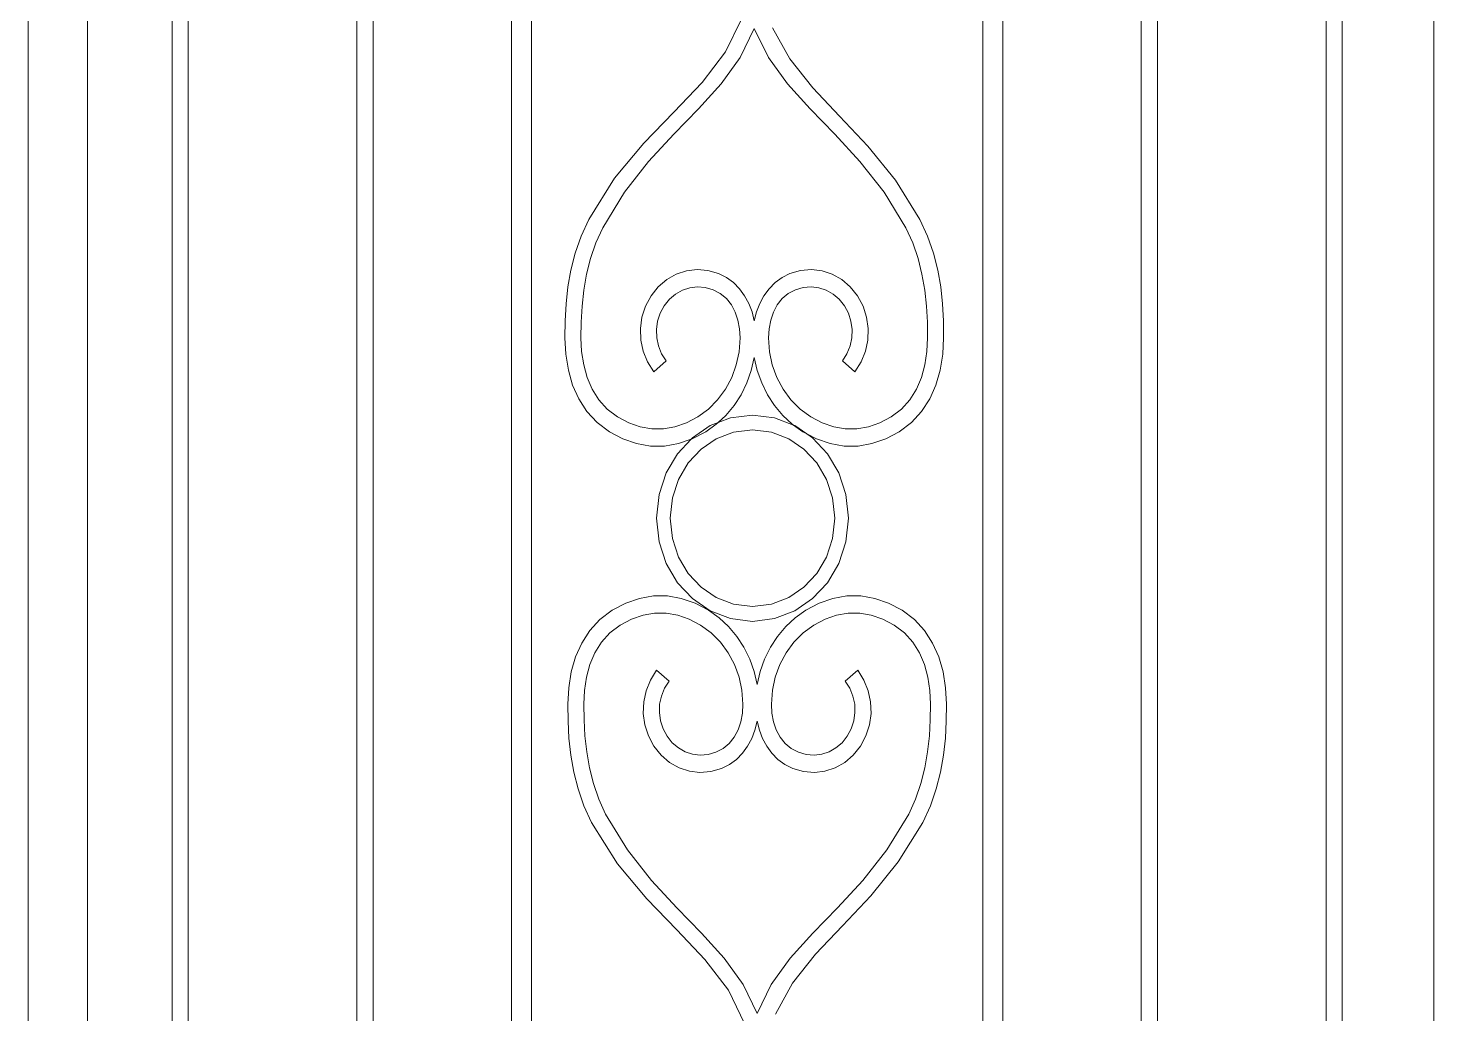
# Model space of a CAD drawing. Header units: millimetres. Extents: x 1832547 to 2001569, y -558009 to -417808.
# Drawn here: x 1947525 to 1948187, y -523340 to -522876 of the extents above; entities that cross this region are included whole.
import ezdxf

# ---------------------------------------------------------------- set-up
doc = ezdxf.new("R2010")
doc.units = ezdxf.units.MM
doc.header["$MEASUREMENT"] = 0
doc.layers.add('CA_manh 08', color=8, linetype='CONTINUOUS', lineweight=9)

msp = doc.modelspace()

# ---------------------------------------------------------------- linework, layer by layer
at = {"layer": 'CA_manh 08'}
for p, q in [((1947524.75, -522700.23), (1947524.75, -523473.59)), ((1947552.68, -523363.43), (1947552.68, -522850.39)), ((1947592.64, -522850.39), (1947592.64, -523363.43)), ((1947600.21, -523361.66), (1947600.21, -522851.77)), ((1947679.66, -522852.13), (1947679.66, -523368.32)), ((1947687.23, -523363.43), (1947687.23, -522851.16)), ((1947752.39, -522851.16), (1947752.39, -523363.43)), ((1947761.85, -523363.43), (1947761.85, -522851.16)), ((1947974.47, -522851.16), (1947974.47, -523363.43)), ((1947983.93, -523363.43), (1947983.93, -522851.16)), ((1948049.09, -522851.16), (1948049.09, -523363.43)), ((1948056.66, -523368.32), (1948056.66, -522852.13)), ((1948136.11, -522851.77), (1948136.11, -523361.66)), ((1948143.68, -523363.43), (1948143.68, -522851.16)), ((1948186.92, -522851.16), (1948186.92, -523363.43)), ((1947860.86, -522871.46), (1947853.27, -522887.25)), ((1947860.19, -522889.88), (1947866.81, -522876.17)), ((1947866.81, -522876.17), (1947873.43, -522889.88)), ((1947883.47, -522890.56), (1947875.42, -522875.94)), ((1947853.27, -522887.25), (1947842.22, -522901.6)), ((1947851.19, -522902.28), (1947860.19, -522889.88)), ((1947873.43, -522889.88), (1947882.42, -522902.28)), ((1947894.36, -522904.11), (1947883.47, -522890.56)), ((1947842.22, -522901.6), (1947828.97, -522915.58)), ((1947840.53, -522914.09), (1947851.19, -522902.28)), ((1947882.42, -522902.28), (1947893.08, -522914.09)), ((1947907, -522917.51), (1947894.36, -522904.11)), ((1947828.97, -522915.58), (1947814.8, -522930.28)), ((1947828.91, -522926.04), (1947840.53, -522914.09)), ((1947893.08, -522914.09), (1947904.7, -522926.04)), ((1947920.33, -522931.7), (1947907, -522917.51)), ((1947814.8, -522930.28), (1947801, -522946.78)), ((1947817.05, -522938.88), (1947828.91, -522926.04)), ((1947904.7, -522926.04), (1947916.56, -522938.88)), ((1947933.29, -522947.61), (1947920.33, -522931.7)), ((1947805.65, -522953.33), (1947817.05, -522938.88)), ((1947916.56, -522938.88), (1947927.96, -522953.33)), ((1947801, -522946.78), (1947788.82, -522966.16)), ((1947944.79, -522966.16), (1947933.29, -522947.61)), ((1947795.43, -522970.12), (1947805.65, -522953.33)), ((1947927.96, -522953.33), (1947938.18, -522970.12)), ((1947788.82, -522966.16), (1947785.19, -522974.09)), ((1947792.2, -522977.24), (1947795.43, -522970.12)), ((1947938.18, -522970.12), (1947941.41, -522977.24)), ((1947948.42, -522974.09), (1947944.79, -522966.16)), ((1947785.19, -522974.09), (1947782.41, -522982.03)), ((1947789.69, -522984.53), (1947792.2, -522977.24)), ((1947941.41, -522977.24), (1947943.92, -522984.53)), ((1947951.2, -522982.03), (1947948.42, -522974.09)), ((1947782.41, -522982.03), (1947780.38, -522989.99)), ((1947787.82, -522991.95), (1947789.69, -522984.53)), ((1947943.92, -522984.53), (1947945.79, -522991.95)), ((1947953.23, -522989.99), (1947951.2, -522982.03)), ((1947780.38, -522989.99), (1947778.99, -522997.97)), ((1947834.87, -522990.42), (1947830.06, -522992.01)), ((1947839.88, -522989.8), (1947834.87, -522990.42)), ((1947844.97, -522990.2), (1947839.88, -522989.8)), ((1947850.01, -522991.64), (1947844.97, -522990.2)), ((1947853.74, -522993.51), (1947850.01, -522991.64)), ((1947883.6, -522991.64), (1947879.87, -522993.51)), ((1947888.64, -522990.2), (1947883.6, -522991.64)), ((1947893.73, -522989.8), (1947888.64, -522990.2)), ((1947898.75, -522990.42), (1947893.73, -522989.8)), ((1947903.55, -522992.01), (1947898.75, -522990.42)), ((1947954.62, -522997.97), (1947953.23, -522989.99)), ((1947778.99, -522997.97), (1947778.13, -523005.96)), ((1947786.52, -522999.45), (1947787.82, -522991.95)), ((1947821.58, -522997.92), (1947818.17, -523002.17)), ((1947825.59, -522994.52), (1947821.58, -522997.92)), ((1947830.06, -522992.01), (1947825.59, -522994.52)), ((1947832.93, -522999.52), (1947836.4, -522998.37)), ((1947836.4, -522998.37), (1947840.03, -522997.92)), ((1947840.03, -522997.92), (1947843.71, -522998.21)), ((1947843.71, -522998.21), (1947847.37, -522999.26)), ((1947857.02, -522995.93), (1947853.74, -522993.51)), ((1947859.87, -522998.82), (1947857.02, -522995.93)), ((1947876.59, -522995.93), (1947873.74, -522998.82)), ((1947879.87, -522993.51), (1947876.59, -522995.93)), ((1947886.24, -522999.26), (1947889.9, -522998.21)), ((1947889.9, -522998.21), (1947893.58, -522997.92)), ((1947893.58, -522997.92), (1947897.21, -522998.37)), ((1947897.21, -522998.37), (1947900.68, -522999.52)), ((1947908.02, -522994.52), (1947903.55, -522992.01)), ((1947912.03, -522997.92), (1947908.02, -522994.52)), ((1947915.44, -523002.17), (1947912.03, -522997.92)), ((1947945.79, -522991.95), (1947947.09, -522999.45)), ((1947955.48, -523005.96), (1947954.62, -522997.97)), ((1947785.7, -523006.98), (1947786.52, -522999.45)), ((1947818.17, -523002.17), (1947815.57, -523007.03)), ((1947824.34, -523006.87), (1947826.81, -523003.8)), ((1947826.81, -523003.8), (1947829.7, -523001.34)), ((1947829.7, -523001.34), (1947832.93, -522999.52)), ((1947847.37, -522999.26), (1947850.8, -523001.07)), ((1947850.8, -523001.07), (1947853.68, -523003.48)), ((1947853.68, -523003.48), (1947856.01, -523006.41)), ((1947862.27, -523002.13), (1947859.87, -522998.82)), ((1947864.23, -523005.79), (1947862.27, -523002.13)), ((1947871.34, -523002.13), (1947869.38, -523005.79)), ((1947873.74, -522998.82), (1947871.34, -523002.13)), ((1947877.6, -523006.41), (1947879.94, -523003.48)), ((1947879.94, -523003.48), (1947882.81, -523001.07)), ((1947882.81, -523001.07), (1947886.24, -522999.26)), ((1947900.68, -522999.52), (1947903.91, -523001.34)), ((1947903.91, -523001.34), (1947906.8, -523003.8)), ((1947906.8, -523003.8), (1947909.27, -523006.87)), ((1947918.04, -523007.02), (1947915.44, -523002.17)), ((1947947.09, -522999.45), (1947947.91, -523006.98)), ((1947778.13, -523005.96), (1947777.7, -523013.96)), ((1947785.28, -523014.49), (1947785.7, -523006.98)), ((1947815.57, -523007.03), (1947813.91, -523012.21)), ((1947821.26, -523014.15), (1947822.46, -523010.39)), ((1947822.46, -523010.39), (1947824.34, -523006.87)), ((1947856.01, -523006.41), (1947857.81, -523009.8)), ((1947857.81, -523009.8), (1947859.09, -523013.58)), ((1947865.74, -523009.76), (1947864.23, -523005.79)), ((1947866.81, -523013.96), (1947865.74, -523009.76)), ((1947867.87, -523009.76), (1947866.81, -523013.96)), ((1947869.38, -523005.79), (1947867.87, -523009.76)), ((1947874.52, -523013.58), (1947875.8, -523009.8)), ((1947875.8, -523009.8), (1947877.6, -523006.41)), ((1947909.27, -523006.87), (1947911.15, -523010.39)), ((1947911.15, -523010.39), (1947912.35, -523014.15)), ((1947919.7, -523012.21), (1947918.04, -523007.02)), ((1947947.91, -523006.98), (1947948.33, -523014.49)), ((1947955.91, -523013.96), (1947955.48, -523005.96)), ((1947777.7, -523013.96), (1947777.61, -523021.98)), ((1947785.17, -523021.92), (1947785.28, -523014.49)), ((1947813.91, -523012.21), (1947813.17, -523017.57)), ((1947813.17, -523017.57), (1947813.37, -523022.97)), ((1947820.73, -523018.04), (1947821.26, -523014.15)), ((1947820.88, -523021.94), (1947820.73, -523018.04)), ((1947859.09, -523013.58), (1947859.85, -523017.66)), ((1947859.85, -523017.66), (1947860.1, -523021.99)), ((1947873.51, -523021.99), (1947873.76, -523017.66)), ((1947873.76, -523017.66), (1947874.52, -523013.58)), ((1947912.35, -523014.15), (1947912.88, -523018.04)), ((1947912.88, -523018.04), (1947912.73, -523021.94)), ((1947920.44, -523017.57), (1947919.7, -523012.21)), ((1947920.24, -523022.97), (1947920.44, -523017.57)), ((1947948.33, -523014.49), (1947948.44, -523021.92)), ((1947956, -523021.98), (1947955.91, -523013.96)), ((1947777.61, -523021.98), (1947778.02, -523029.7)), ((1947785.49, -523028.43), (1947785.17, -523021.92)), ((1947813.37, -523022.97), (1947814.48, -523028.26)), ((1947821.69, -523025.77), (1947820.88, -523021.94)), ((1947860.1, -523021.99), (1947859.65, -523028.47)), ((1947873.96, -523028.47), (1947873.51, -523021.99)), ((1947912.73, -523021.94), (1947911.92, -523025.77)), ((1947919.13, -523028.26), (1947920.24, -523022.97)), ((1947948.44, -523021.92), (1947948.12, -523028.43)), ((1947955.59, -523029.69), (1947956, -523021.98)), ((1947778.02, -523029.7), (1947779.22, -523037.13)), ((1947786.44, -523034.69), (1947785.49, -523028.43)), ((1947814.48, -523028.26), (1947816.51, -523033.29)), ((1947823.17, -523029.41), (1947821.69, -523025.77)), ((1947825.3, -523032.77), (1947823.17, -523029.41)), ((1947859.65, -523028.47), (1947858.32, -523034.72)), ((1947865.4, -523037.34), (1947866.81, -523031.22)), ((1947866.81, -523031.22), (1947868.22, -523037.34)), ((1947875.29, -523034.72), (1947873.96, -523028.47)), ((1947910.44, -523029.41), (1947908.31, -523032.77)), ((1947911.92, -523025.77), (1947910.44, -523029.41)), ((1947917.1, -523033.29), (1947919.13, -523028.26)), ((1947948.12, -523028.43), (1947947.18, -523034.69)), ((1947954.39, -523037.13), (1947955.59, -523029.69)), ((1947779.22, -523037.13), (1947781.25, -523044.17)), ((1947788.05, -523040.62), (1947786.44, -523034.69)), ((1947816.51, -523033.29), (1947819.45, -523037.92)), ((1947819.45, -523037.92), (1947825.3, -523032.77)), ((1947858.32, -523034.72), (1947856.16, -523040.64)), ((1947863.31, -523043.2), (1947865.4, -523037.34)), ((1947868.22, -523037.34), (1947870.3, -523043.2)), ((1947877.45, -523040.64), (1947875.29, -523034.72)), ((1947908.31, -523032.77), (1947914.17, -523037.92)), ((1947914.17, -523037.92), (1947917.1, -523033.29)), ((1947947.18, -523034.69), (1947945.56, -523040.62)), ((1947952.37, -523044.17), (1947954.39, -523037.13)), ((1947781.25, -523044.17), (1947784.15, -523050.71)), ((1947790.39, -523046.13), (1947788.05, -523040.62)), ((1947856.16, -523040.64), (1947853.21, -523046.13)), ((1947860.6, -523048.72), (1947863.31, -523043.2)), ((1947870.3, -523043.2), (1947873.02, -523048.72)), ((1947880.4, -523046.13), (1947877.45, -523040.64)), ((1947945.56, -523040.62), (1947943.22, -523046.13)), ((1947949.46, -523050.71), (1947952.37, -523044.17)), ((1947784.15, -523050.71), (1947787.97, -523056.63)), ((1947793.51, -523051.11), (1947790.39, -523046.13)), ((1947797.47, -523055.49), (1947793.51, -523051.11)), ((1947849.53, -523051.11), (1947845.16, -523055.49)), ((1947853.21, -523046.13), (1947849.53, -523051.11)), ((1947857.27, -523053.84), (1947860.6, -523048.72)), ((1947873.02, -523048.72), (1947876.34, -523053.84)), ((1947884.08, -523051.11), (1947880.4, -523046.13)), ((1947888.45, -523055.49), (1947884.08, -523051.11)), ((1947940.1, -523051.11), (1947936.14, -523055.49)), ((1947943.22, -523046.13), (1947940.1, -523051.11)), ((1947945.64, -523056.63), (1947949.46, -523050.71)), ((1947787.97, -523056.63), (1947792.74, -523061.83)), ((1947802.31, -523059.16), (1947797.47, -523055.49)), ((1947845.16, -523055.49), (1947840.16, -523059.16)), ((1947853.36, -523058.51), (1947857.27, -523053.84)), ((1947876.34, -523053.84), (1947880.25, -523058.51)), ((1947893.45, -523059.16), (1947888.45, -523055.49)), ((1947936.14, -523055.49), (1947931.3, -523059.16)), ((1947940.87, -523061.83), (1947945.64, -523056.63)), ((1947792.74, -523061.83), (1947798.53, -523066.2)), ((1947807.66, -523061.98), (1947802.31, -523059.16)), ((1947807.66, -523061.98), (1947813.07, -523063.86)), ((1947818.51, -523064.8), (1947813.07, -523063.86)), ((1947829.41, -523063.86), (1947823.97, -523064.8)), ((1947834.82, -523061.98), (1947829.41, -523063.86)), ((1947840.16, -523059.16), (1947834.82, -523061.98)), ((1947846.08, -523063.28), (1947837.68, -523069.02)), ((1947843.94, -523066.2), (1947848.91, -523062.65)), ((1947849.75, -523061.87), (1947846.08, -523063.28)), ((1947848.91, -523062.65), (1947849.75, -523061.87)), ((1947849.75, -523061.87), (1947853.36, -523058.51)), ((1947855.59, -523059.62), (1947849.75, -523061.87)), ((1947865.95, -523058.34), (1947855.59, -523059.62)), ((1947876.31, -523059.62), (1947865.95, -523058.34)), ((1947885.3, -523063.07), (1947876.31, -523059.62)), ((1947880.25, -523058.51), (1947884.7, -523062.65)), ((1947884.7, -523062.65), (1947885.3, -523063.07)), ((1947885.3, -523063.07), (1947889.67, -523066.2)), ((1947885.83, -523063.28), (1947885.3, -523063.07)), ((1947891.55, -523067.19), (1947885.83, -523063.28)), ((1947898.79, -523061.98), (1947893.45, -523059.16)), ((1947904.2, -523063.86), (1947898.79, -523061.98)), ((1947909.64, -523064.8), (1947904.2, -523063.86)), ((1947920.54, -523063.86), (1947915.1, -523064.8)), ((1947925.95, -523061.98), (1947920.54, -523063.86)), ((1947931.3, -523059.16), (1947925.95, -523061.98)), ((1947935.08, -523066.2), (1947940.87, -523061.83)), ((1947798.53, -523066.2), (1947804.9, -523069.55)), ((1947804.9, -523069.55), (1947811.39, -523071.78)), ((1947823.97, -523064.8), (1947818.51, -523064.8)), ((1947837, -523069.75), (1947830.68, -523076.54)), ((1947837, -523069.75), (1947831.08, -523071.78)), ((1947837.68, -523069.02), (1947837, -523069.75)), ((1947837, -523069.75), (1947837.57, -523069.55)), ((1947837.57, -523069.55), (1947843.94, -523066.2)), ((1947841.71, -523074.41), (1947848.91, -523069.49)), ((1947848.91, -523069.49), (1947857.07, -523066.36)), ((1947857.07, -523066.36), (1947865.95, -523065.26)), ((1947865.95, -523065.26), (1947874.84, -523066.36)), ((1947874.84, -523066.36), (1947883, -523069.49)), ((1947883, -523069.49), (1947890.2, -523074.41)), ((1947889.67, -523066.2), (1947891.55, -523067.19)), ((1947891.55, -523067.19), (1947896.04, -523069.55)), ((1947894.22, -523069.02), (1947891.55, -523067.19)), ((1947901.23, -523076.54), (1947894.22, -523069.02)), ((1947896.04, -523069.55), (1947902.53, -523071.78)), ((1947915.1, -523064.8), (1947909.64, -523064.8)), ((1947922.22, -523071.78), (1947928.71, -523069.55)), ((1947935.08, -523066.2), (1947928.71, -523069.55)), ((1947811.39, -523071.78), (1947817.94, -523072.9)), ((1947817.94, -523072.9), (1947824.53, -523072.9)), ((1947824.53, -523072.9), (1947831.08, -523071.78)), ((1947830.68, -523076.54), (1947825.34, -523085.56)), ((1947835.7, -523080.87), (1947841.71, -523074.41)), ((1947890.2, -523074.41), (1947896.2, -523080.87)), ((1947906.57, -523085.56), (1947901.23, -523076.54)), ((1947902.53, -523071.78), (1947909.09, -523072.9)), ((1947909.09, -523072.9), (1947915.67, -523072.9)), ((1947915.67, -523072.9), (1947922.22, -523071.78)), ((1947831.12, -523088.6), (1947835.7, -523080.87)), ((1947896.2, -523080.87), (1947900.78, -523088.6)), ((1947825.34, -523085.56), (1947821.93, -523095.78)), ((1947828.21, -523097.36), (1947831.12, -523088.6)), ((1947900.78, -523088.6), (1947903.7, -523097.36)), ((1947909.97, -523095.78), (1947906.57, -523085.56)), ((1947821.93, -523095.78), (1947820.74, -523106.91)), ((1947827.18, -523106.91), (1947828.21, -523097.36)), ((1947903.7, -523097.36), (1947904.73, -523106.91)), ((1947911.17, -523106.91), (1947909.97, -523095.78)), ((1947820.74, -523106.91), (1947821.93, -523118.04)), ((1947828.21, -523116.45), (1947827.18, -523106.91)), ((1947904.73, -523106.91), (1947903.7, -523116.45)), ((1947909.97, -523118.04), (1947911.17, -523106.91)), ((1947831.12, -523125.21), (1947828.21, -523116.45)), ((1947903.7, -523116.45), (1947900.78, -523125.21)), ((1947821.93, -523118.04), (1947825.34, -523128.26)), ((1947906.57, -523128.26), (1947909.97, -523118.04)), ((1947825.34, -523128.26), (1947830.68, -523137.27)), ((1947835.7, -523132.95), (1947831.12, -523125.21)), ((1947900.78, -523125.21), (1947896.2, -523132.95)), ((1947901.23, -523137.27), (1947906.57, -523128.26)), ((1947830.68, -523137.27), (1947837.68, -523144.8)), ((1947841.71, -523139.4), (1947835.7, -523132.95)), ((1947896.2, -523132.95), (1947890.2, -523139.4)), ((1947894.22, -523144.8), (1947901.23, -523137.27)), ((1947812.74, -523144.66), (1947819.3, -523143.54)), ((1947819.3, -523143.54), (1947825.88, -523143.54)), ((1947825.88, -523143.54), (1947832.44, -523144.66)), ((1947848.91, -523144.32), (1947841.71, -523139.4)), ((1947890.2, -523139.4), (1947883, -523144.32)), ((1947910.44, -523143.54), (1947903.88, -523144.66)), ((1947917.02, -523143.54), (1947910.44, -523143.54)), ((1947917.02, -523143.54), (1947923.58, -523144.66)), ((1947794.1, -523154.6), (1947799.88, -523150.24)), ((1947799.88, -523150.24), (1947806.25, -523146.89)), ((1947806.25, -523146.89), (1947812.74, -523144.66)), ((1947832.44, -523144.66), (1947838.93, -523146.89)), ((1947837.68, -523144.8), (1947846.08, -523150.54)), ((1947838.93, -523146.89), (1947845.3, -523150.24)), ((1947845.3, -523150.24), (1947850.27, -523153.79)), ((1947846.08, -523150.54), (1947855.59, -523154.19)), ((1947857.07, -523147.45), (1947848.91, -523144.32)), ((1947865.95, -523148.56), (1947857.07, -523147.45)), ((1947874.84, -523147.45), (1947865.95, -523148.56)), ((1947883, -523144.32), (1947874.84, -523147.45)), ((1947876.31, -523154.19), (1947885.83, -523150.54)), ((1947885.83, -523150.54), (1947894.22, -523144.8)), ((1947886.06, -523153.79), (1947891.02, -523150.24)), ((1947891.02, -523150.24), (1947897.39, -523146.89)), ((1947897.39, -523146.89), (1947903.88, -523144.66)), ((1947923.58, -523144.66), (1947930.07, -523146.89)), ((1947936.44, -523150.24), (1947930.07, -523146.89)), ((1947936.44, -523150.24), (1947942.22, -523154.6)), ((1947789.32, -523159.81), (1947794.1, -523154.6)), ((1947803.67, -523157.28), (1947798.82, -523160.95)), ((1947809.01, -523154.46), (1947803.67, -523157.28)), ((1947809.01, -523154.46), (1947814.42, -523152.58)), ((1947819.87, -523151.64), (1947814.42, -523152.58)), ((1947825.32, -523151.64), (1947819.87, -523151.64)), ((1947830.77, -523152.58), (1947825.32, -523151.64)), ((1947836.17, -523154.46), (1947830.77, -523152.58)), ((1947841.51, -523157.28), (1947836.17, -523154.46)), ((1947846.52, -523160.95), (1947841.51, -523157.28)), ((1947850.27, -523153.79), (1947854.72, -523157.93)), ((1947855.59, -523154.19), (1947865.95, -523155.48)), ((1947865.95, -523155.48), (1947876.31, -523154.19)), ((1947881.6, -523157.93), (1947886.06, -523153.79)), ((1947894.81, -523157.28), (1947889.8, -523160.95)), ((1947900.15, -523154.46), (1947894.81, -523157.28)), ((1947905.55, -523152.58), (1947900.15, -523154.46)), ((1947911, -523151.64), (1947905.55, -523152.58)), ((1947916.45, -523151.64), (1947911, -523151.64)), ((1947921.9, -523152.58), (1947916.45, -523151.64)), ((1947927.31, -523154.46), (1947921.9, -523152.58)), ((1947932.65, -523157.28), (1947927.31, -523154.46)), ((1947937.5, -523160.95), (1947932.65, -523157.28)), ((1947942.22, -523154.6), (1947947, -523159.81)), ((1947785.5, -523165.73), (1947789.32, -523159.81)), ((1947798.82, -523160.95), (1947794.87, -523165.33)), ((1947850.88, -523165.32), (1947846.52, -523160.95)), ((1947854.72, -523157.93), (1947858.62, -523162.6)), ((1947858.62, -523162.6), (1947861.95, -523167.72)), ((1947874.37, -523167.72), (1947877.7, -523162.6)), ((1947877.7, -523162.6), (1947881.6, -523157.93)), ((1947889.8, -523160.95), (1947885.44, -523165.32)), ((1947941.45, -523165.33), (1947937.5, -523160.95)), ((1947947, -523159.81), (1947950.82, -523165.73)), ((1947782.6, -523172.27), (1947785.5, -523165.73)), ((1947791.75, -523170.31), (1947789.4, -523175.81)), ((1947794.87, -523165.33), (1947791.75, -523170.31)), ((1947854.56, -523170.3), (1947850.88, -523165.32)), ((1947857.51, -523175.8), (1947854.56, -523170.3)), ((1947861.95, -523167.72), (1947864.67, -523173.24)), ((1947871.65, -523173.24), (1947874.37, -523167.72)), ((1947881.76, -523170.3), (1947878.81, -523175.8)), ((1947885.44, -523165.32), (1947881.76, -523170.3)), ((1947944.57, -523170.31), (1947941.45, -523165.33)), ((1947946.92, -523175.81), (1947944.57, -523170.31)), ((1947950.82, -523165.73), (1947953.72, -523172.27)), ((1947780.57, -523179.31), (1947782.6, -523172.27)), ((1947789.4, -523175.81), (1947787.79, -523181.74)), ((1947859.68, -523181.72), (1947857.51, -523175.8)), ((1947864.67, -523173.24), (1947866.75, -523179.09)), ((1947869.57, -523179.09), (1947871.65, -523173.24)), ((1947878.81, -523175.8), (1947876.65, -523181.72)), ((1947948.53, -523181.74), (1947946.92, -523175.81)), ((1947953.72, -523172.27), (1947955.75, -523179.31)), ((1947779.37, -523186.74), (1947780.57, -523179.31)), ((1947787.79, -523181.74), (1947786.85, -523188.01)), ((1947815.83, -523188.18), (1947817.86, -523183.15)), ((1947817.86, -523183.15), (1947820.8, -523178.52)), ((1947820.8, -523178.52), (1947826.65, -523183.67)), ((1947826.65, -523183.67), (1947824.52, -523187.03)), ((1947861.01, -523187.97), (1947859.68, -523181.72)), ((1947866.75, -523179.09), (1947868.16, -523185.22)), ((1947868.16, -523185.22), (1947869.57, -523179.09)), ((1947876.65, -523181.72), (1947875.31, -523187.97)), ((1947909.67, -523183.67), (1947915.52, -523178.52)), ((1947911.8, -523187.03), (1947909.67, -523183.67)), ((1947915.52, -523178.52), (1947918.46, -523183.15)), ((1947918.46, -523183.15), (1947920.49, -523188.18)), ((1947949.47, -523188.01), (1947948.53, -523181.74)), ((1947955.75, -523179.31), (1947956.95, -523186.74)), ((1947778.96, -523194.46), (1947779.37, -523186.74)), ((1947786.85, -523188.01), (1947786.53, -523194.52)), ((1947814.72, -523193.47), (1947815.83, -523188.18)), ((1947824.52, -523187.03), (1947823.05, -523190.67)), ((1947861.46, -523194.45), (1947861.01, -523187.97)), ((1947875.31, -523187.97), (1947874.86, -523194.45)), ((1947913.27, -523190.67), (1947911.8, -523187.03)), ((1947920.49, -523188.18), (1947921.6, -523193.47)), ((1947949.79, -523194.52), (1947949.47, -523188.01)), ((1947956.95, -523186.74), (1947957.36, -523194.46)), ((1947779.06, -523202.48), (1947778.96, -523194.46)), ((1947786.53, -523194.52), (1947786.63, -523201.95)), ((1947814.53, -523198.87), (1947814.72, -523193.47)), ((1947822.23, -523194.49), (1947822.09, -523198.4)), ((1947823.05, -523190.67), (1947822.23, -523194.49)), ((1947861.2, -523198.78), (1947861.46, -523194.45)), ((1947874.86, -523194.45), (1947875.12, -523198.78)), ((1947914.09, -523194.49), (1947913.27, -523190.67)), ((1947914.23, -523198.4), (1947914.09, -523194.49)), ((1947921.6, -523193.47), (1947921.79, -523198.87)), ((1947949.69, -523201.95), (1947949.79, -523194.52)), ((1947957.36, -523194.46), (1947957.26, -523202.48)), ((1947779.48, -523210.48), (1947779.06, -523202.48)), ((1947786.63, -523201.95), (1947787.05, -523209.46)), ((1947815.26, -523204.23), (1947814.53, -523198.87)), ((1947822.09, -523198.4), (1947822.61, -523202.29)), ((1947822.61, -523202.29), (1947823.81, -523206.04)), ((1947859.17, -523206.64), (1947860.44, -523202.86)), ((1947860.44, -523202.86), (1947861.2, -523198.78)), ((1947868.16, -523202.48), (1947867.09, -523206.68)), ((1947869.23, -523206.68), (1947868.16, -523202.48)), ((1947875.12, -523198.78), (1947875.88, -523202.86)), ((1947875.88, -523202.86), (1947877.15, -523206.64)), ((1947912.51, -523206.04), (1947913.71, -523202.29)), ((1947913.71, -523202.29), (1947914.23, -523198.4)), ((1947921.79, -523198.87), (1947921.06, -523204.23)), ((1947949.27, -523209.46), (1947949.69, -523201.95)), ((1947957.26, -523202.48), (1947956.84, -523210.48)), ((1947787.05, -523209.46), (1947787.88, -523216.98)), ((1947816.93, -523209.41), (1947815.26, -523204.23)), ((1947819.53, -523214.27), (1947816.93, -523209.41)), ((1947823.81, -523206.04), (1947825.7, -523209.57)), ((1947825.7, -523209.57), (1947828.17, -523212.64)), ((1947855.03, -523212.96), (1947857.37, -523210.03)), ((1947857.37, -523210.03), (1947859.17, -523206.64)), ((1947867.09, -523206.68), (1947865.58, -523210.64)), ((1947870.74, -523210.64), (1947869.23, -523206.68)), ((1947877.15, -523206.64), (1947878.95, -523210.03)), ((1947878.95, -523210.03), (1947881.29, -523212.96)), ((1947908.15, -523212.64), (1947910.62, -523209.57)), ((1947910.62, -523209.57), (1947912.51, -523206.04)), ((1947919.39, -523209.41), (1947916.79, -523214.27)), ((1947921.06, -523204.23), (1947919.39, -523209.41)), ((1947948.44, -523216.98), (1947949.27, -523209.46)), ((1947780.34, -523218.47), (1947779.48, -523210.48)), ((1947822.94, -523218.51), (1947819.53, -523214.27)), ((1947828.17, -523212.64), (1947831.06, -523215.1)), ((1947831.06, -523215.1), (1947834.29, -523216.92)), ((1947834.29, -523216.92), (1947837.76, -523218.07)), ((1947848.72, -523217.18), (1947852.15, -523215.37)), ((1947852.15, -523215.37), (1947855.03, -523212.96)), ((1947863.62, -523214.31), (1947861.22, -523217.62)), ((1947865.58, -523210.64), (1947863.62, -523214.31)), ((1947872.7, -523214.31), (1947870.74, -523210.64)), ((1947875.1, -523217.62), (1947872.7, -523214.31)), ((1947881.29, -523212.96), (1947884.17, -523215.37)), ((1947884.17, -523215.37), (1947887.6, -523217.18)), ((1947898.56, -523218.07), (1947902.03, -523216.92)), ((1947902.03, -523216.92), (1947905.26, -523215.1)), ((1947905.26, -523215.1), (1947908.15, -523212.64)), ((1947916.79, -523214.27), (1947913.38, -523218.51)), ((1947956.84, -523210.48), (1947955.98, -523218.47)), ((1947781.74, -523226.45), (1947780.34, -523218.47)), ((1947787.88, -523216.98), (1947789.18, -523224.48)), ((1947826.94, -523221.91), (1947822.94, -523218.51)), ((1947831.41, -523224.43), (1947826.94, -523221.91)), ((1947837.76, -523218.07), (1947841.38, -523218.52)), ((1947841.38, -523218.52), (1947845.07, -523218.23)), ((1947845.07, -523218.23), (1947848.72, -523217.18)), ((1947855.09, -523222.92), (1947851.36, -523224.8)), ((1947858.38, -523220.51), (1947855.09, -523222.92)), ((1947861.22, -523217.62), (1947858.38, -523220.51)), ((1947877.94, -523220.51), (1947875.1, -523217.62)), ((1947881.23, -523222.92), (1947877.94, -523220.51)), ((1947884.96, -523224.8), (1947881.23, -523222.92)), ((1947887.6, -523217.18), (1947891.25, -523218.23)), ((1947891.25, -523218.23), (1947894.94, -523218.52)), ((1947894.94, -523218.52), (1947898.56, -523218.07)), ((1947909.38, -523221.91), (1947904.91, -523224.43)), ((1947913.38, -523218.51), (1947909.38, -523221.91)), ((1947947.14, -523224.48), (1947948.44, -523216.98)), ((1947955.98, -523218.47), (1947954.59, -523226.45)), ((1947783.77, -523234.41), (1947781.74, -523226.45)), ((1947789.18, -523224.48), (1947791.04, -523231.91)), ((1947836.22, -523226.02), (1947831.41, -523224.43)), ((1947841.23, -523226.64), (1947836.22, -523226.02)), ((1947846.32, -523226.24), (1947841.23, -523226.64)), ((1947851.36, -523224.8), (1947846.32, -523226.24)), ((1947890, -523226.24), (1947884.96, -523224.8)), ((1947895.09, -523226.64), (1947890, -523226.24)), ((1947900.1, -523226.02), (1947895.09, -523226.64)), ((1947904.91, -523224.43), (1947900.1, -523226.02)), ((1947945.28, -523231.91), (1947947.14, -523224.48)), ((1947954.59, -523226.45), (1947952.55, -523234.41)), ((1947786.55, -523242.35), (1947783.77, -523234.41)), ((1947791.04, -523231.91), (1947793.55, -523239.2)), ((1947942.77, -523239.2), (1947945.28, -523231.91)), ((1947952.55, -523234.41), (1947949.77, -523242.35)), ((1947790.18, -523250.28), (1947786.55, -523242.35)), ((1947793.55, -523239.2), (1947796.78, -523246.32)), ((1947939.54, -523246.32), (1947942.77, -523239.2)), ((1947949.77, -523242.35), (1947946.15, -523250.28)), ((1947796.78, -523246.32), (1947807.01, -523263.11)), ((1947929.31, -523263.11), (1947939.54, -523246.32)), ((1947802.35, -523269.65), (1947790.18, -523250.28)), ((1947946.15, -523250.28), (1947934.64, -523268.83)), ((1947807.01, -523263.11), (1947818.41, -523277.56)), ((1947917.91, -523277.56), (1947929.31, -523263.11)), ((1947816.16, -523286.15), (1947802.35, -523269.65)), ((1947934.64, -523268.83), (1947921.69, -523284.73)), ((1947818.41, -523277.56), (1947830.27, -523290.39)), ((1947906.05, -523290.39), (1947917.91, -523277.56)), ((1947830.32, -523300.86), (1947816.16, -523286.15)), ((1947921.69, -523284.73), (1947908.36, -523298.93)), ((1947830.27, -523290.39), (1947841.88, -523302.35)), ((1947894.44, -523302.35), (1947906.05, -523290.39)), ((1947843.57, -523314.84), (1947830.32, -523300.86)), ((1947841.88, -523302.35), (1947852.55, -523314.16)), ((1947883.78, -523314.16), (1947894.44, -523302.35)), ((1947908.36, -523298.93), (1947895.71, -523312.33)), ((1947854.63, -523329.19), (1947843.57, -523314.84)), ((1947852.55, -523314.16), (1947861.54, -523326.56)), ((1947874.78, -523326.56), (1947883.78, -523314.16)), ((1947895.71, -523312.33), (1947884.83, -523325.88)), ((1947862.21, -523344.98), (1947854.63, -523329.19)), ((1947861.54, -523326.56), (1947868.16, -523340.27)), ((1947868.16, -523340.27), (1947874.78, -523326.56)), ((1947884.83, -523325.88), (1947876.77, -523340.5))]:
    msp.add_line(p, q, dxfattribs=at)

doc.saveas('drawing.dxf')
